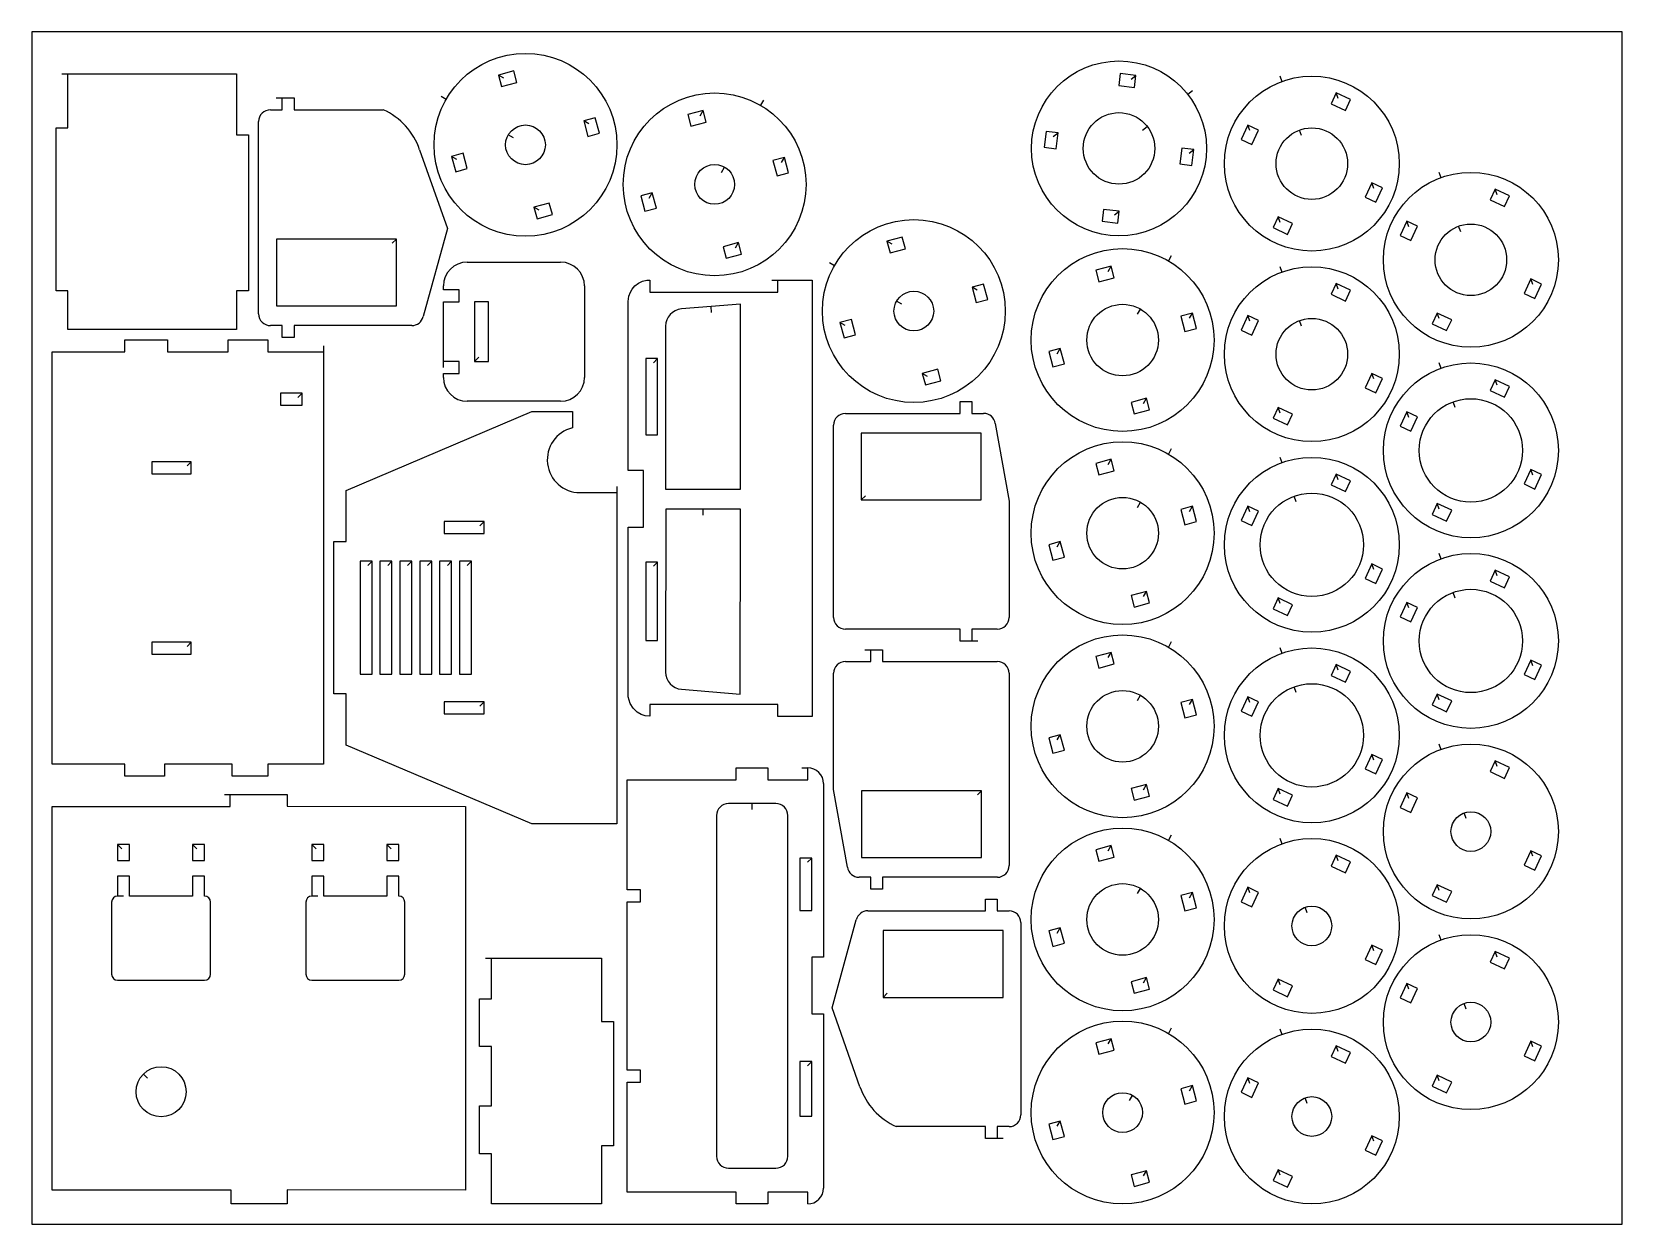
# Model space of a CAD drawing. Extents: x 0 to 800, y 0 to 600.
import ezdxf

# ---------------------------------------------------------------- set-up
doc = ezdxf.new("R2010")
doc.units = 0
doc.header["$MEASUREMENT"] = 0
doc.layers.add('01', color=5, linetype='Continuous')
doc.layers.add('DEFAULT', color=7, linetype='Continuous')

msp = doc.modelspace()

# ---------------------------------------------------------------- linework, layer by layer
at = {"layer": '01'}
msp.add_lwpolyline([(0, 0), (800, 0), (800, 600), (0, 600)], close=True, dxfattribs=at)
at = {"layer": 'DEFAULT'}
for p, q in [((15.1747, 578.8917), (18.1747, 578.8917)), ((18.1747, 551.6818), (18.1747, 578.8918)), ((18.1747, 578.8917), (102.9247, 578.8917)), ((102.9247, 578.8917), (102.9247, 548.1899)), ((242.5023, 580.2908), (234.7749, 578.2202)), ((237.3729, 576.7202), (234.7749, 578.2202)), ((234.7749, 578.2202), (236.3278, 572.4247)), ((244.0552, 574.4952), (242.5023, 580.2908)), ((547.4695, 578.9413), (546.7383, 572.9861)), ((555.4099, 577.9664), (547.4695, 578.9413)), ((553.0458, 576.1194), (555.4099, 577.9664)), ((554.6786, 572.0112), (555.4099, 577.9665)), ((627.8065, 577.8241), (628.8326, 575.0051)), ((236.3278, 572.4247), (244.0552, 574.4952)), ((546.7383, 572.9861), (554.6786, 572.0112)), ((583.9183, 570.2688), (581.5542, 568.4218)), ((656.0623, 569.2451), (653.5264, 563.8071)), ((663.3126, 565.864), (656.0622, 569.245)), ((657.0883, 566.426), (656.0623, 569.2451)), ((120.0425, 560.7537), (125.9825, 560.7537)), ((122.9825, 566.6936), (125.9825, 566.6936)), ((125.9825, 560.7537), (125.9825, 566.6937)), ((125.9825, 566.6936), (131.9225, 566.6936)), ((131.9225, 566.6936), (131.9225, 560.7536)), ((131.9225, 560.7536), (176.7723, 560.7536)), ((205.8832, 567.6299), (208.4812, 566.1299)), ((337.6711, 560.3817), (329.9437, 558.311)), ((336.1711, 557.7836), (337.6711, 560.3817)), ((339.2239, 554.5861), (337.6711, 560.3817)), ((367.9872, 565.6559), (366.4872, 563.0579)), ((653.5264, 563.8071), (660.7769, 560.4262)), ((660.7769, 560.4262), (663.3126, 565.864)), ((114.1025, 458.1155), (114.1025, 554.8137)), ((283.4088, 556.6734), (277.6132, 555.1205)), ((280.2113, 553.6205), (277.6132, 555.1205)), ((277.6132, 555.1205), (279.6838, 547.3931)), ((285.4793, 548.946), (283.4088, 556.6734)), ((329.9437, 558.311), (331.4966, 552.5156)), ((331.4966, 552.5156), (339.2239, 554.5861)), ((558.702, 550.5676), (561.066, 552.4146)), ((611.6761, 553.0898), (608.2952, 545.8394)), ((612.7023, 550.2708), (611.6761, 553.0898)), ((617.114, 550.5541), (611.6761, 553.0898)), ((12.1747, 469.7217), (12.1747, 551.6818)), ((12.1747, 551.6818), (18.1747, 551.6818)), ((102.9247, 548.1899), (108.9247, 548.1899)), ((108.9247, 548.1899), (108.9247, 469.7217)), ((242.2564, 546.6297), (239.6584, 548.1297)), ((279.6838, 547.3931), (285.4793, 548.946)), ((510.2482, 549.8607), (509.2733, 541.9204)), ((516.2035, 549.1295), (510.2482, 549.8607)), ((513.8395, 547.2825), (516.2035, 549.1295)), ((515.2285, 541.1892), (516.2034, 549.1295)), ((608.2952, 545.8394), (613.733, 543.3036)), ((613.733, 543.3036), (617.114, 550.5541)), ((638.7514, 547.7542), (637.7253, 550.5732)), ((195.0767, 540.6597), (209.0475, 500.9581)), ((216.9531, 538.8666), (211.1575, 537.3137)), ((213.7556, 535.8137), (211.1575, 537.3137)), ((211.1575, 537.3137), (213.2281, 529.5863)), ((219.0236, 531.1392), (216.9531, 538.8666)), ((378.5775, 536.7642), (372.782, 535.2113)), ((377.0775, 534.1661), (378.5775, 536.7642)), ((380.648, 529.0368), (378.5775, 536.7642)), ((509.2733, 541.9204), (515.2285, 541.1892)), ((578.5352, 541.4762), (577.5602, 533.5359)), ((584.4905, 540.745), (578.5352, 541.4762)), ((582.1264, 538.898), (584.4905, 540.745)), ((583.5155, 532.8046), (584.4905, 540.745)), ((213.2281, 529.5863), (219.0236, 531.1392)), ((346.9871, 529.2827), (348.4871, 531.8808)), ((372.782, 535.2113), (374.8524, 527.4839)), ((374.8524, 527.4839), (380.648, 529.0368)), ((577.5602, 533.5359), (583.5155, 532.8046)), ((707.8058, 529.4287), (708.8318, 526.6097)), ((674.0303, 524.0137), (670.6494, 516.7632)), ((679.4681, 521.478), (674.0302, 524.0137)), ((675.0564, 521.1946), (674.0303, 524.0137)), ((676.0872, 514.2275), (679.4681, 521.478)), ((736.0615, 520.8497), (733.5258, 515.4117)), ((737.0876, 518.0306), (736.0615, 520.8497)), ((743.312, 517.4686), (736.0615, 520.8496)), ((260.309, 513.8351), (252.5816, 511.7645)), ((261.8619, 508.0395), (260.309, 513.8351)), ((312.1218, 518.9576), (306.3263, 517.4047)), ((306.3263, 517.4047), (308.3968, 509.6772)), ((310.6218, 516.3595), (312.1218, 518.9576)), ((314.1924, 511.2302), (312.1218, 518.9576)), ((670.6494, 516.7632), (676.0872, 514.2275)), ((733.5258, 515.4117), (740.7762, 512.0308)), ((740.7762, 512.0308), (743.312, 517.4686)), ((255.1797, 510.2645), (252.5816, 511.7645)), ((252.5816, 511.7645), (254.1345, 505.969)), ((254.1345, 505.969), (261.8619, 508.0395)), ((308.3968, 509.6772), (314.1924, 511.2302)), ((539.085, 510.6542), (538.3538, 504.6989)), ((538.3538, 504.6989), (546.2941, 503.7239)), ((547.0254, 509.6792), (539.085, 510.6542)), ((544.6613, 507.8322), (547.0254, 509.6792)), ((546.2941, 503.7239), (547.0254, 509.6792)), ((626.9863, 506.8911), (624.4506, 501.4532)), ((628.0124, 504.072), (626.9863, 506.8911)), ((634.2368, 503.5101), (626.9863, 506.8911)), ((691.6754, 504.6944), (688.2945, 497.444)), ((692.7015, 501.8754), (691.6754, 504.6944)), ((697.1132, 502.1587), (691.6754, 504.6944)), ((209.0475, 500.9581), (196.885, 456.7658)), ((437.8677, 496.636), (430.1403, 494.5654)), ((439.4207, 490.8404), (437.8677, 496.636)), ((624.4506, 501.4532), (631.701, 498.0723)), ((631.701, 498.0723), (634.2368, 503.5101)), ((688.2945, 497.444), (693.7323, 494.9083)), ((693.7323, 494.9083), (697.1132, 502.1587)), ((718.7505, 499.3587), (717.7245, 502.1778)), ((183.4025, 495.7355), (123.0125, 495.7355)), ((123.0125, 495.7355), (123.0125, 462.0755)), ((181.2812, 493.6141), (183.4025, 495.7355)), ((183.4025, 462.0755), (183.4025, 495.7355)), ((355.4778, 493.926), (347.7504, 491.8554)), ((347.7504, 491.8554), (349.3033, 486.0599)), ((349.3033, 486.0599), (357.0306, 488.1304)), ((353.9778, 491.3279), (355.4778, 493.926)), ((357.0306, 488.1304), (355.4778, 493.926)), ((432.7384, 493.0654), (430.1403, 494.5654)), ((430.1403, 494.5654), (431.6933, 488.7699)), ((431.6933, 488.7699), (439.4207, 490.8404)), ((219.0206, 484.0955), (266.0206, 484.0955)), ((401.2486, 483.9751), (403.8467, 482.4751)), ((542.883, 482.0551), (535.1556, 479.9845)), ((541.383, 479.457), (542.883, 482.0551)), ((544.4359, 476.2595), (542.883, 482.0551)), ((573.1991, 487.3294), (571.6991, 484.7313)), ((627.8063, 481.929), (628.8324, 479.1099)), ((207.0206, 470.0955), (207.0206, 472.0955)), ((278.0206, 472.0955), (278.0206, 426.0955)), ((301.9476, 470.436), (303.3828, 472.1028)), ((303.3828, 472.1028), (305.2231, 473.5043)), ((305.2231, 473.5043), (307.226, 474.4501)), ((307.226, 474.4501), (309.3968, 474.9703)), ((309.3968, 474.9703), (310.8183, 475.0642)), ((310.8183, 475.0642), (310.8183, 469.0642)), ((372.2301, 475.0005), (375.2301, 475.0005)), ((375.2301, 475.0005), (392.5087, 475.0005)), ((375.2302, 469.0642), (375.2302, 475.0004)), ((392.5087, 475.0005), (392.5087, 255.5005)), ((478.7743, 473.0186), (472.9788, 471.4657)), ((480.8448, 465.2912), (478.7743, 473.0186)), ((535.1556, 479.9845), (536.7085, 474.1889)), ((536.7085, 474.1889), (544.4359, 476.2595)), ((656.062, 473.3498), (653.5262, 467.912)), ((657.088, 470.5308), (656.062, 473.3498)), ((663.3124, 469.9689), (656.062, 473.3498)), ((754.0294, 475.6183), (750.6484, 468.3678)), ((755.0554, 472.7992), (754.0294, 475.6183)), ((759.4672, 473.0826), (754.0294, 475.6183)), ((756.0863, 465.8321), (759.4672, 473.0826)), ((18.1747, 469.7217), (12.1747, 469.7217)), ((18.1747, 450.1779), (18.1747, 469.7217)), ((108.9247, 469.7217), (102.9247, 469.7217)), ((102.9247, 469.7217), (102.9247, 450.1779)), ((215.0206, 470.0955), (207.0206, 470.0955)), ((207.0206, 434.0955), (207.0206, 464.0955)), ((207.0206, 464.0955), (215.0206, 464.0955)), ((215.0206, 464.0955), (215.0206, 470.0955)), ((229.7034, 464.0955), (222.7034, 464.0955)), ((222.7034, 464.0955), (222.7034, 434.0955)), ((229.7034, 434.0955), (229.7034, 464.0955)), ((300.003, 464.249), (300.3415, 466.9336)), ((300.0386, 379.3252), (300.003, 464.249)), ((300.3415, 466.9336), (301.0795, 468.9527)), ((301.0795, 468.9527), (301.9476, 470.436)), ((310.8183, 469.0642), (375.2302, 469.0642)), ((437.6219, 462.975), (435.0238, 464.475)), ((475.5768, 469.9657), (472.9788, 471.4657)), ((472.9788, 471.4657), (475.0493, 463.7383)), ((475.0493, 463.7383), (480.8448, 465.2912)), ((653.5262, 467.912), (660.7767, 464.531)), ((660.7767, 464.531), (663.3124, 469.9689)), ((750.6484, 468.3678), (756.0863, 465.8321)), ((123.0125, 462.0755), (183.4025, 462.0755)), ((341.6618, 461.7518), (326.8308, 460.5355)), ((356.4927, 462.9681), (341.6618, 461.7518)), ((341.907, 458.7618), (341.6618, 461.7518)), ((356.4927, 369.8473), (356.4927, 462.9681)), ((556.1991, 457.8845), (557.6991, 460.4826)), ((583.7894, 458.4377), (577.9939, 456.8848)), ((577.9939, 456.8848), (580.0644, 449.1574)), ((582.2894, 455.8396), (583.7894, 458.4377)), ((585.86, 450.7103), (583.7894, 458.4377)), ((611.6759, 457.1946), (608.295, 449.9441)), ((617.1138, 454.6589), (611.6758, 457.1946)), ((612.702, 454.3755), (611.6759, 457.1946)), ((706.9853, 458.4957), (704.4496, 453.0579)), ((708.0114, 455.6766), (706.9853, 458.4957)), ((714.2358, 455.1148), (706.9854, 458.4957)), ((102.9247, 450.1779), (18.1747, 450.1779)), ((125.9825, 452.1755), (120.0425, 452.1755)), ((125.9825, 446.2355), (125.9825, 452.1755)), ((191.1003, 452.1755), (131.9225, 452.1755)), ((131.9225, 452.1755), (131.9225, 446.2355)), ((318.8182, 451.8389), (318.8182, 369.8473)), ((412.3185, 455.2119), (406.523, 453.659)), ((409.121, 452.159), (406.523, 453.659)), ((406.523, 453.659), (408.5935, 445.9316)), ((414.3891, 447.4845), (412.3185, 455.2119)), ((580.0644, 449.1574), (585.86, 450.7103)), ((608.295, 449.9441), (613.7328, 447.4084)), ((613.7328, 447.4084), (617.1138, 454.6589)), ((638.7512, 451.8588), (637.725, 454.6779)), ((704.4496, 453.0579), (711.7, 449.6769)), ((711.7, 449.6769), (714.2358, 455.1148)), ((46.8023, 439.0002), (46.8023, 445.0002)), ((46.8023, 445.0002), (68.2269, 445.0002)), ((68.2269, 445.0002), (68.2269, 439.0002)), ((98.7602, 439.0002), (98.7602, 445.0002)), ((98.7602, 445.0002), (118.8023, 445.0002)), ((118.8023, 445.0002), (118.8023, 439.0002)), ((131.9225, 446.2355), (125.9825, 446.2355)), ((146.8023, 442.0002), (146.8023, 439.0002)), ((408.5935, 445.9316), (414.3891, 447.4845)), ((517.3337, 440.6309), (511.5382, 439.078)), ((515.8337, 438.0329), (517.3337, 440.6309)), ((519.4043, 432.9035), (517.3337, 440.6309)), ((10.1777, 231.5002), (10.1777, 439.0002)), ((10.1777, 439.0002), (46.8023, 439.0002)), ((68.2269, 439.0002), (98.7602, 439.0002)), ((118.8023, 439.0002), (146.8023, 439.0002)), ((146.8023, 439.0002), (146.8023, 231.5002)), ((207.0206, 431.0955), (207.0206, 434.0955)), ((215.0206, 434.0955), (207.0206, 434.0955)), ((215.0206, 428.0955), (215.0206, 434.0955)), ((224.8247, 436.2169), (222.7034, 434.0955)), ((222.7034, 434.0955), (229.7034, 434.0955)), ((314.8182, 435.5809), (308.8182, 435.5809)), ((308.8182, 435.5809), (308.8182, 397.2074)), ((312.6969, 433.4596), (314.8182, 435.5809)), ((314.8182, 397.2074), (314.8182, 435.5809)), ((511.5382, 439.078), (513.6087, 431.3506)), ((513.6087, 431.3506), (519.4043, 432.9035)), ((707.8058, 433.5337), (708.8318, 430.7146)), ((207.0206, 426.0955), (207.0206, 428.0955)), ((207.0206, 428.0955), (215.0206, 428.0955)), ((455.6745, 430.1803), (447.9471, 428.1097)), ((450.5453, 426.6097), (447.9471, 428.1097)), ((447.9471, 428.1097), (449.5, 422.3142)), ((449.5, 422.3142), (457.2274, 424.3847)), ((457.2274, 424.3847), (455.6745, 430.1803)), ((674.03, 428.1185), (670.6491, 420.868)), ((675.0562, 425.2994), (674.03, 428.1185)), ((679.4679, 425.5828), (674.03, 428.1185)), ((676.0869, 418.3323), (679.4679, 425.5828)), ((736.0614, 424.9546), (733.5257, 419.5168)), ((737.0875, 422.1356), (736.0614, 424.9546)), ((743.3119, 421.5736), (736.0614, 424.9545)), ((135.9444, 418.0841), (125.0869, 418.0841)), ((125.0869, 418.0841), (125.0869, 412.0841)), ((133.8231, 415.9628), (135.9444, 418.0841)), ((135.9444, 412.0841), (135.9444, 418.0841)), ((670.6491, 420.868), (676.0869, 418.3323)), ((733.5257, 419.5168), (740.7762, 416.1357)), ((740.7762, 416.1357), (743.3119, 421.5736)), ((125.0869, 412.0841), (135.9444, 412.0841)), ((158.192, 369.2516), (251.4801, 408.9178)), ((266.0206, 414.0955), (219.0206, 414.0955)), ((251.4801, 408.9178), (271.938, 408.9178)), ((271.938, 408.9178), (271.938, 400.6583)), ((466.9212, 407.9724), (466.9212, 413.9124)), ((466.9212, 413.9124), (472.8612, 413.9124)), ((472.8612, 413.9124), (472.8612, 407.9724)), ((560.6897, 415.5994), (552.9623, 413.5288)), ((552.9623, 413.5288), (554.5152, 407.7333)), ((554.5152, 407.7333), (562.2426, 409.8038)), ((559.1897, 413.0013), (560.6897, 415.5994)), ((562.2426, 409.8038), (560.6897, 415.5994)), ((626.986, 410.9959), (624.4503, 405.558)), ((628.0121, 408.1768), (626.986, 410.9959)), ((634.2365, 407.6149), (626.986, 410.9959)), ((691.6754, 408.7994), (688.2944, 401.5489)), ((692.7015, 405.9803), (691.6754, 408.7994)), ((697.1132, 406.2637), (691.6754, 408.7994)), ((716.0143, 410.9812), (714.9882, 413.8003)), ((403.312, 305.3342), (403.312, 402.0324)), ((409.2268, 407.9724), (466.9212, 407.9724)), ((472.8612, 407.9724), (478.8012, 407.9724)), ((484.6734, 402.9269), (491.6073, 363.8152)), ((624.4503, 405.558), (631.7008, 402.1771)), ((631.7008, 402.1771), (634.2365, 407.6149)), ((688.2944, 401.5489), (693.7322, 399.0132)), ((693.7322, 399.0132), (697.1132, 406.2637)), ((308.8182, 397.2074), (314.8182, 397.2074)), ((477.562, 398.0724), (417.172, 398.0724)), ((417.172, 398.0724), (417.172, 364.4124)), ((477.562, 364.4124), (477.562, 398.0724)), ((542.883, 384.8773), (535.1556, 382.8067)), ((541.383, 382.2792), (542.883, 384.8773)), ((544.4359, 379.0817), (542.883, 384.8773)), ((573.1991, 390.1516), (571.6991, 387.5535)), ((627.8061, 386.0338), (628.8322, 383.2148)), ((80.1956, 383.6437), (60.2965, 383.6437)), ((60.2965, 383.6437), (60.2965, 377.6437)), ((60.2965, 377.6437), (80.1956, 377.6437)), ((78.0742, 381.5224), (80.1956, 383.6437)), ((80.1956, 377.6437), (80.1956, 383.6437)), ((307.7696, 379.3252), (300.0386, 379.3252)), ((307.7696, 350.7727), (307.7696, 379.3252)), ((535.1556, 382.8067), (536.7085, 377.0112)), ((536.7085, 377.0112), (544.4359, 379.0817)), ((656.0618, 377.4546), (653.526, 372.0167)), ((663.3122, 374.0736), (656.0618, 377.4547)), ((657.0878, 374.6355), (656.0618, 377.4546)), ((754.0292, 379.7233), (750.6483, 372.4728)), ((755.0552, 376.9042), (754.0292, 379.7233)), ((759.4671, 377.1876), (754.0293, 379.7233)), ((756.0862, 369.9371), (759.4671, 377.1876)), ((158.192, 343.4993), (158.192, 369.2516)), ((275.7815, 368.1315), (294.272, 368.1315)), ((294.272, 371.1315), (294.272, 368.1315)), ((294.272, 368.1315), (294.272, 201.4178)), ((318.8182, 369.8473), (356.4927, 369.8473)), ((653.526, 372.0167), (660.7765, 368.6358)), ((660.7765, 368.6358), (663.3122, 374.0736)), ((750.6483, 372.4728), (756.0862, 369.9371)), ((419.2933, 366.5337), (417.172, 364.4124)), ((417.172, 364.4124), (477.562, 364.4124)), ((491.6073, 363.8152), (491.6073, 305.3342)), ((556.1991, 360.7067), (557.6991, 363.3048)), ((583.7894, 361.2599), (577.9939, 359.707)), ((582.2894, 358.6618), (583.7894, 361.2599)), ((585.86, 353.5325), (583.7894, 361.2599)), ((611.6757, 361.2994), (608.2948, 354.049)), ((612.7018, 358.4803), (611.6757, 361.2994)), ((617.1136, 358.7636), (611.6757, 361.2994)), ((636.0146, 363.4811), (634.9885, 366.3002)), ((706.9853, 362.6006), (704.4496, 357.1628)), ((708.0114, 359.7816), (706.9853, 362.6006)), ((714.2358, 359.2197), (706.9854, 362.6007)), ((227.4801, 353.5242), (207.4801, 353.5242)), ((207.4801, 353.5242), (207.4801, 347.5242)), ((225.3588, 351.4029), (227.4801, 353.5242)), ((227.4801, 347.5242), (227.4801, 353.5242)), ((318.8481, 359.8473), (318.8182, 277.8588)), ((337.6704, 359.8473), (318.8481, 359.8473)), ((337.6704, 356.8473), (337.6704, 359.8473)), ((356.4927, 359.8473), (337.6704, 359.8473)), ((356.3314, 266.7396), (356.4927, 359.8473)), ((577.9939, 359.707), (580.0644, 351.9796)), ((580.0644, 351.9796), (585.86, 353.5325)), ((608.2948, 354.049), (613.7326, 351.5132)), ((613.7326, 351.5132), (617.1136, 358.7636)), ((704.4496, 357.1628), (711.7, 353.7819)), ((711.7, 353.7819), (714.2358, 359.2197)), ((207.4801, 347.5242), (227.4801, 347.5242)), ((300.0451, 265.4454), (300.0451, 350.7727)), ((300.0451, 350.7727), (307.7696, 350.7727)), ((151.9801, 266.8362), (151.9801, 343.4993)), ((151.9801, 343.4993), (158.192, 343.4993)), ((517.3337, 343.4531), (511.5382, 341.9002)), ((511.5382, 341.9002), (513.6087, 334.1728)), ((515.8337, 340.8551), (517.3337, 343.4531)), ((519.4043, 335.7257), (517.3337, 343.4531)), ((707.8057, 337.6387), (708.8317, 334.8196)), ((171.1461, 333.5618), (165.1461, 333.5618)), ((165.1461, 333.5618), (165.1461, 276.7737)), ((169.0248, 331.4405), (171.1461, 333.5618)), ((171.1461, 276.7265), (171.1461, 333.5618)), ((181.1461, 333.5618), (175.1461, 333.5618)), ((175.1461, 333.5618), (175.1461, 276.7265)), ((179.0248, 331.4405), (181.1461, 333.5618)), ((181.1461, 276.7265), (181.1461, 333.5618)), ((191.1461, 333.5618), (185.1461, 333.5618)), ((185.1461, 333.5618), (185.1461, 276.7265)), ((189.0248, 331.4405), (191.1461, 333.5618)), ((191.1461, 276.7265), (191.1461, 333.5618)), ((201.1461, 333.5618), (195.1461, 333.5618)), ((195.1461, 333.5618), (195.1461, 276.7265)), ((199.0248, 331.4405), (201.1461, 333.5618)), ((201.1461, 276.7265), (201.1461, 333.5618)), ((211.1461, 333.5618), (205.1461, 333.5618)), ((205.1461, 333.5618), (205.1461, 276.7737)), ((209.0248, 331.4405), (211.1461, 333.5618)), ((211.1461, 276.7265), (211.1461, 333.5618)), ((221.1461, 333.5618), (215.1461, 333.5618)), ((215.1461, 333.5618), (215.1461, 276.7737)), ((219.0248, 331.4405), (221.1461, 333.5618)), ((221.1461, 276.7265), (221.1461, 333.5618)), ((314.8182, 333.2067), (308.8182, 333.2067)), ((308.8182, 333.2067), (308.8182, 293.7342)), ((312.6969, 331.0854), (314.8182, 333.2067)), ((314.8182, 293.7342), (314.8182, 333.2067)), ((513.6087, 334.1728), (519.4043, 335.7257)), ((674.0298, 332.2233), (670.6489, 324.9729)), ((679.4677, 329.6876), (674.0297, 332.2233)), ((675.0559, 329.4042), (674.0298, 332.2233)), ((676.0867, 322.4371), (679.4677, 329.6876)), ((736.0613, 329.0595), (733.5256, 323.6216)), ((737.0875, 326.2404), (736.0613, 329.0595)), ((743.3118, 325.6786), (736.0613, 329.0595)), ((670.6489, 324.9729), (676.0867, 322.4371)), ((733.5256, 323.6216), (740.7761, 320.2407)), ((740.7761, 320.2407), (743.3118, 325.6786)), ((560.6897, 318.4216), (552.9623, 316.351)), ((552.9623, 316.351), (554.5152, 310.5555)), ((554.5152, 310.5555), (562.2426, 312.626)), ((559.1897, 315.8235), (560.6897, 318.4216)), ((562.2426, 312.626), (560.6897, 318.4216)), ((626.9857, 315.1007), (624.45, 309.6629)), ((628.0118, 312.2816), (626.9857, 315.1007)), ((634.2362, 311.7198), (626.9857, 315.1006)), ((691.6753, 312.9043), (688.2944, 305.6538)), ((692.7014, 310.0852), (691.6753, 312.9043)), ((697.1131, 310.3686), (691.6753, 312.9043)), ((716.0143, 315.086), (714.9882, 317.9051)), ((624.45, 309.6629), (631.7005, 306.2819)), ((631.7005, 306.2819), (634.2362, 311.7198)), ((688.2944, 305.6538), (693.7322, 303.1181)), ((693.7322, 303.1181), (697.1131, 310.3686)), ((466.9212, 299.3942), (409.252, 299.3942)), ((466.9212, 293.4542), (466.9212, 299.3942)), ((485.6673, 299.3942), (472.8612, 299.3942)), ((472.8612, 299.3942), (472.8612, 293.4542)), ((80.1956, 292.8937), (60.2965, 292.8937)), ((60.2965, 292.8937), (60.2965, 286.8937)), ((78.0742, 290.7724), (80.1956, 292.8937)), ((80.1956, 286.8937), (80.1956, 292.8937)), ((308.8182, 293.7342), (314.8182, 293.7342)), ((419.0583, 289.0895), (422.0583, 289.0895)), ((422.0583, 289.0895), (427.9983, 289.0895)), ((422.0583, 283.1495), (422.0583, 289.0895)), ((427.9983, 289.0895), (427.9983, 283.1495)), ((472.8612, 293.4542), (466.9212, 293.4542)), ((475.8612, 293.4542), (472.8612, 293.4542)), ((573.1991, 292.9738), (571.6991, 290.3757)), ((627.8059, 290.1386), (628.832, 287.3195)), ((60.2965, 286.8937), (80.1956, 286.8937)), ((409.252, 283.1495), (422.0583, 283.1495)), ((427.9983, 283.1495), (485.6674, 283.1495)), ((542.883, 287.6995), (535.1556, 285.6289)), ((535.1556, 285.6289), (536.7085, 279.8334)), ((536.7085, 279.8334), (544.4359, 281.9039)), ((541.383, 285.1014), (542.883, 287.6995)), ((544.4359, 281.9039), (542.883, 287.6995)), ((656.0616, 281.5594), (653.5258, 276.1216)), ((657.0876, 278.7404), (656.0616, 281.5594)), ((663.312, 278.1786), (656.0616, 281.5594)), ((754.0292, 283.8282), (750.6482, 276.5778)), ((755.0552, 281.0092), (754.0292, 283.8282)), ((759.467, 281.2924), (754.0292, 283.8282)), ((756.0861, 274.0421), (759.467, 281.2924)), ((165.1461, 276.7737), (171.1461, 276.7265)), ((175.1461, 276.7265), (181.1461, 276.7265)), ((185.1461, 276.7265), (191.1461, 276.7265)), ((195.1461, 276.7265), (201.1461, 276.7265)), ((205.1461, 276.7737), (211.1461, 276.7265)), ((215.1461, 276.7737), (221.1461, 276.7265)), ((403.312, 218.7286), (403.312, 277.2095)), ((491.6074, 277.2095), (491.6074, 180.5114)), ((653.5258, 276.1216), (660.7763, 272.7408)), ((660.7763, 272.7408), (663.312, 278.1786)), ((750.6482, 276.5778), (756.0861, 274.0421)), ((158.192, 266.8362), (151.9801, 266.8362)), ((158.192, 241.0839), (158.192, 266.8362)), ((300.9613, 261.9478), (300.0451, 265.4454)), ((326.8308, 269.159), (356.3314, 266.7396)), ((556.1991, 263.5289), (557.6991, 266.127)), ((583.7894, 264.0821), (577.9939, 262.5292)), ((582.2894, 261.484), (583.7894, 264.0821)), ((585.86, 256.3547), (583.7894, 264.0821)), ((611.6755, 265.4043), (608.2946, 258.1539)), ((612.7017, 262.5852), (611.6755, 265.4043)), ((617.1134, 262.8686), (611.6755, 265.4043)), ((636.0145, 267.5861), (634.9883, 270.4052)), ((706.9852, 266.7055), (704.4495, 261.2677)), ((708.0114, 263.8864), (706.9852, 266.7055)), ((714.2358, 263.3246), (706.9853, 266.7055)), ((227.4801, 262.8113), (207.4801, 262.8113)), ((207.4801, 262.8113), (207.4801, 256.8113)), ((207.4801, 256.8113), (227.4801, 256.8113)), ((225.3588, 260.69), (227.4801, 262.8113)), ((227.4801, 256.8113), (227.4801, 262.8113)), ((302.4235, 259.5797), (300.9613, 261.9478)), ((304.4467, 257.6595), (302.4235, 259.5797)), ((306.5373, 256.4669), (304.4467, 257.6595)), ((308.4894, 255.8372), (306.5373, 256.4669)), ((375.2301, 261.5835), (310.8182, 261.5835)), ((310.8182, 261.5835), (310.8182, 255.5835)), ((375.2301, 255.5005), (375.2301, 261.5835)), ((577.9939, 262.5292), (580.0644, 254.8018)), ((580.0644, 254.8018), (585.86, 256.3547)), ((608.2946, 258.1539), (613.7324, 255.6181)), ((613.7324, 255.6181), (617.1134, 262.8686)), ((704.4495, 261.2677), (711.7, 257.8867)), ((711.7, 257.8867), (714.2358, 263.3246)), ((310.8182, 255.5835), (308.4894, 255.8372)), ((392.5087, 255.5005), (375.2301, 255.5005)), ((251.4801, 201.4178), (158.192, 241.0839)), ((517.3337, 246.2754), (511.5382, 244.7224)), ((511.5382, 244.7224), (513.6087, 236.995)), ((515.8337, 243.6773), (517.3337, 246.2754)), ((519.4043, 238.5479), (517.3337, 246.2754)), ((707.8057, 241.7436), (708.8317, 238.9245)), ((513.6087, 236.995), (519.4043, 238.5479)), ((674.0296, 236.3282), (670.6487, 229.0777)), ((679.4675, 233.7924), (674.0295, 236.3282)), ((675.0557, 233.509), (674.0296, 236.3282)), ((676.0865, 226.5419), (679.4675, 233.7924)), ((736.0613, 233.1645), (733.5256, 227.7266)), ((737.0874, 230.3454), (736.0613, 233.1645)), ((743.3118, 229.7835), (736.0613, 233.1645)), ((46.8023, 231.5002), (10.1777, 231.5002)), ((46.8023, 225.5002), (46.8023, 231.5002)), ((66.8269, 225.5002), (46.8023, 225.5002)), ((100.8023, 231.5002), (66.8269, 231.5002)), ((66.8269, 231.5002), (66.8269, 225.5002)), ((100.8023, 225.5002), (100.8023, 231.5002)), ((118.8023, 225.5002), (100.8023, 225.5002)), ((146.8023, 231.5002), (118.8023, 231.5002)), ((118.8023, 231.5002), (118.8023, 225.5002)), ((354.3085, 223.678), (354.3085, 229.678)), ((354.3085, 229.678), (370.3085, 229.678)), ((370.3085, 229.678), (370.3085, 223.678)), ((387.3085, 229.678), (390.3085, 229.678)), ((390.3085, 223.678), (390.3085, 229.678)), ((670.6487, 229.0777), (676.0865, 226.5419)), ((733.5256, 227.7266), (740.7761, 224.3457)), ((740.7761, 224.3457), (743.3118, 229.7835)), ((96.8529, 216.1866), (99.8529, 216.1866)), ((99.8529, 216.1866), (128.4054, 216.1866)), ((99.8627, 210.1866), (99.8529, 216.1866)), ((128.4054, 216.1866), (128.3959, 210.3328)), ((299.4498, 168.2845), (299.4498, 223.678)), ((299.4498, 223.678), (354.3085, 223.678)), ((370.3085, 223.678), (390.3085, 223.678)), ((398.3085, 221.678), (398.3085, 134.4057)), ((410.2459, 179.6168), (403.312, 218.7286)), ((477.7473, 218.1313), (417.3573, 218.1313)), ((417.3573, 218.1313), (417.3573, 184.4713)), ((475.626, 216.01), (477.7473, 218.1313)), ((477.7473, 184.4713), (477.7473, 218.1313)), ((560.6897, 221.2438), (552.9623, 219.1732)), ((552.9623, 219.1732), (554.5152, 213.3777)), ((559.1897, 218.6457), (560.6897, 221.2438)), ((562.2426, 215.4482), (560.6897, 221.2438)), ((626.9855, 219.2056), (624.4498, 213.7677)), ((628.0117, 216.3865), (626.9855, 219.2056)), ((634.236, 215.8246), (626.9855, 219.2056)), ((691.6752, 217.0092), (688.2943, 209.7588)), ((692.7014, 214.1901), (691.6752, 217.0092)), ((697.113, 214.4735), (691.6752, 217.0092)), ((10.1778, 17.1777), (10.1778, 210.1866)), ((10.1778, 210.1866), (99.8627, 210.1866)), ((128.3959, 210.3328), (218.0806, 210.1866)), ((218.0806, 210.1866), (218.0806, 17.1778)), ((362.3791, 211.678), (350.4498, 211.678)), ((362.3791, 208.6781), (362.3791, 211.678)), ((374.3085, 211.678), (362.3791, 211.678)), ((554.5152, 213.3777), (562.2426, 215.4482)), ((624.4498, 213.7677), (631.7003, 210.3868)), ((631.7003, 210.3868), (634.236, 215.8246)), ((688.2943, 209.7588), (693.7321, 207.2231)), ((693.7321, 207.2231), (697.113, 214.4735)), ((294.272, 201.4178), (251.4801, 201.4178)), ((344.4498, 205.678), (344.4498, 34.178)), ((380.3085, 34.178), (380.3085, 205.678)), ((721.4867, 204.1557), (720.4606, 206.9748)), ((573.1991, 195.796), (571.6991, 193.1979)), ((627.8057, 194.2436), (628.8318, 191.4245)), ((45.2824, 188.9625), (43.1611, 191.0838)), ((43.1611, 191.0838), (43.1611, 183.0838)), ((49.1611, 191.0838), (43.1611, 191.0838)), ((49.1611, 183.0838), (49.1611, 191.0838)), ((83.0224, 188.9625), (80.9011, 191.0838)), ((80.9011, 191.0838), (80.9011, 183.0838)), ((86.9011, 191.0838), (80.9011, 191.0838)), ((86.9011, 183.0838), (86.9011, 191.0838)), ((142.989, 188.9625), (140.8677, 191.0838)), ((140.8677, 191.0838), (140.8677, 183.0838)), ((146.8677, 191.0838), (140.8677, 191.0838)), ((146.8677, 183.0838), (146.8677, 191.0838)), ((180.729, 188.9625), (178.6077, 191.0838)), ((178.6077, 191.0838), (178.6077, 183.0838)), ((184.6077, 191.0838), (178.6077, 191.0838)), ((184.6077, 183.0838), (184.6077, 191.0838)), ((392.3085, 184.2585), (386.3085, 184.2585)), ((386.3085, 184.2585), (386.3085, 157.885)), ((390.1871, 182.1372), (392.3085, 184.2585)), ((392.3085, 157.885), (392.3085, 184.2585)), ((417.3573, 184.4713), (477.7473, 184.4713)), ((542.883, 190.5217), (535.1556, 188.4511)), ((535.1556, 188.4511), (536.7085, 182.6556)), ((536.7085, 182.6556), (544.4359, 184.7261)), ((541.383, 187.9236), (542.883, 190.5217)), ((544.4359, 184.7261), (542.883, 190.5217)), ((656.0615, 185.6644), (653.5256, 180.2266)), ((663.3118, 182.2835), (656.0614, 185.6644)), ((657.0875, 182.8453), (656.0615, 185.6644)), ((754.0292, 187.9331), (750.6483, 180.6826)), ((755.0552, 185.114), (754.0292, 187.9331)), ((759.4671, 185.3974), (754.0293, 187.9331)), ((756.0862, 178.1469), (759.4671, 185.3974)), ((43.1611, 183.0838), (49.1611, 183.0838)), ((80.9011, 183.0838), (86.9011, 183.0838)), ((140.8677, 183.0838), (146.8677, 183.0838)), ((178.6077, 183.0838), (184.6077, 183.0838)), ((653.5256, 180.2266), (660.7761, 176.8456)), ((660.7761, 176.8456), (663.3118, 182.2835)), ((750.6483, 180.6826), (756.0862, 178.1469)), ((49.1611, 175.1002), (43.1611, 175.1002)), ((43.1611, 175.1002), (43.1611, 165.0838)), ((49.1611, 165.0838), (49.1611, 175.1002)), ((86.9011, 175.0838), (80.9011, 175.0838)), ((80.9011, 175.0838), (80.9011, 165.0838)), ((86.9011, 165.0838), (86.9011, 175.0838)), ((146.8677, 175.2088), (140.8677, 175.2088)), ((140.8677, 175.2088), (140.8677, 165.0838)), ((146.8677, 165.0838), (146.8677, 175.2088)), ((184.6077, 175.2088), (178.6077, 175.2088)), ((178.6077, 175.2088), (178.6077, 165.0838)), ((184.6077, 165.0838), (184.6077, 175.2088)), ((306.1698, 168.2845), (299.4498, 168.2845)), ((306.1698, 162.2845), (306.1698, 168.2845)), ((422.0583, 174.5713), (416.1183, 174.5713)), ((422.0583, 168.6313), (422.0583, 174.5713)), ((427.9983, 168.6313), (422.0583, 168.6313)), ((485.6926, 174.5713), (427.9983, 174.5713)), ((427.9983, 174.5713), (427.9983, 168.6313)), ((556.1991, 166.3512), (557.6991, 168.9492)), ((611.6754, 169.5092), (608.2944, 162.2587)), ((617.1132, 166.9734), (611.6753, 169.5092)), ((612.7015, 166.69), (611.6754, 169.5092)), ((706.9852, 170.8105), (704.4495, 165.3726)), ((708.0113, 167.9913), (706.9852, 170.8105)), ((714.2357, 167.4295), (706.9852, 170.8105)), ((40.1611, 162.0838), (40.1611, 125.7988)), ((46.1611, 165.0838), (43.1611, 165.0838)), ((80.9011, 165.0838), (49.1611, 165.0838)), ((89.9011, 125.7988), (89.9011, 162.0838)), ((137.8677, 162.0838), (137.8677, 125.7988)), ((143.8677, 165.0838), (140.8677, 165.0838)), ((178.6077, 165.0838), (146.8677, 165.0838)), ((187.6077, 125.7988), (187.6077, 162.0838)), ((299.4498, 77.5345), (299.4498, 162.2845)), ((299.4498, 162.2845), (306.1698, 162.2845)), ((479.6962, 157.6872), (479.6962, 163.6272)), ((479.6962, 163.6272), (485.6362, 163.6272)), ((485.6362, 163.6272), (485.6362, 157.6872)), ((583.7894, 166.9043), (577.9939, 165.3514)), ((577.9939, 165.3514), (580.0644, 157.624)), ((582.2894, 164.3062), (583.7894, 166.9043)), ((585.86, 159.1769), (583.7894, 166.9043)), ((608.2944, 162.2587), (613.7322, 159.7229)), ((613.7322, 159.7229), (617.1132, 166.9734)), ((704.4495, 165.3726), (711.6999, 161.9917)), ((711.6999, 161.9917), (714.2357, 167.4295)), ((386.3085, 157.885), (392.3085, 157.885)), ((402.5712, 108.9046), (414.7337, 153.0968)), ((420.5184, 157.6872), (479.6962, 157.6872)), ((485.6362, 157.6872), (491.5762, 157.6872)), ((580.0644, 157.624), (585.86, 159.1769)), ((641.4868, 156.6555), (640.4608, 159.4747)), ((488.6062, 147.7872), (428.2162, 147.7872)), ((428.2162, 147.7872), (428.2162, 114.1272)), ((488.6062, 114.1272), (488.6062, 147.7872)), ((497.5162, 151.7472), (497.5162, 55.049)), ((517.3337, 149.0976), (511.5382, 147.5446)), ((511.5382, 147.5446), (513.6087, 139.8172)), ((515.8337, 146.4995), (517.3337, 149.0976)), ((519.4043, 141.3702), (517.3337, 149.0976)), ((707.8057, 145.8484), (708.8317, 143.0293)), ((513.6087, 139.8172), (519.4043, 141.3702)), ((674.0294, 140.433), (670.6485, 133.1826)), ((675.0555, 137.614), (674.0294, 140.433)), ((679.4673, 137.8972), (674.0294, 140.433)), ((676.0863, 130.6469), (679.4673, 137.8972)), ((736.0613, 137.2693), (733.5256, 131.8315)), ((737.0874, 134.4501), (736.0613, 137.2693)), ((743.3118, 133.8884), (736.0613, 137.2693)), ((228.2558, 133.8748), (231.2558, 133.8748)), ((231.2558, 133.8748), (286.6122, 133.8748)), ((231.2558, 113.4498), (231.2558, 133.8748)), ((286.6122, 133.8748), (286.6122, 101.958)), ((398.3085, 134.4057), (392.3085, 134.4057)), ((392.3085, 134.4057), (392.3085, 105.8532)), ((670.6485, 133.1826), (676.0863, 130.6469)), ((733.5256, 131.8315), (740.7761, 128.4505)), ((740.7761, 128.4505), (743.3118, 133.8884)), ((43.1611, 122.7988), (86.9011, 122.7988)), ((140.8677, 122.7988), (184.6077, 122.7988)), ((560.6897, 124.066), (552.9623, 121.9954)), ((552.9623, 121.9954), (554.5152, 116.1999)), ((559.1897, 121.4679), (560.6897, 124.066)), ((562.2426, 118.2704), (560.6897, 124.066)), ((626.9854, 123.3103), (624.4497, 117.8726)), ((628.0115, 120.4913), (626.9854, 123.3103)), ((634.2359, 119.9295), (626.9854, 123.3103)), ((691.6752, 121.1141), (688.2943, 113.8635)), ((692.7014, 118.295), (691.6752, 121.1141)), ((697.113, 118.5784), (691.6752, 121.1141)), ((225.2558, 89.4498), (225.2558, 113.4498)), ((225.2558, 113.4498), (231.2558, 113.4498)), ((430.3375, 116.2485), (428.2162, 114.1272)), ((428.2162, 114.1272), (488.6062, 114.1272)), ((554.5152, 116.1999), (562.2426, 118.2704)), ((624.4497, 117.8726), (631.7002, 114.4916)), ((631.7002, 114.4916), (634.2359, 119.9295)), ((688.2943, 113.8635), (693.7321, 111.3279)), ((693.7321, 111.3279), (697.113, 118.5784)), ((392.3085, 105.8532), (398.3085, 105.8532)), ((398.3085, 105.8532), (398.3085, 18.178)), ((416.542, 69.2029), (402.5712, 108.9046)), ((721.4867, 108.2605), (720.4606, 111.0796)), ((286.6122, 101.958), (292.6122, 101.958)), ((292.6122, 101.958), (292.6122, 39.4898)), ((573.1991, 98.6182), (571.6991, 96.0201)), ((627.8055, 98.3484), (628.8317, 95.5294)), ((231.2558, 89.4498), (225.2558, 89.4498)), ((231.2558, 59.4898), (231.2558, 89.4498)), ((542.883, 93.3439), (535.1556, 91.2733)), ((535.1556, 91.2733), (536.7085, 85.4778)), ((541.383, 90.7458), (542.883, 93.3439)), ((544.4359, 87.5483), (542.883, 93.3439)), ((656.0613, 89.7693), (653.5255, 84.3314)), ((663.3116, 86.3883), (656.0612, 89.7693)), ((657.0873, 86.9502), (656.0613, 89.7693)), ((754.0292, 92.0379), (750.6483, 84.7875)), ((755.0552, 89.2189), (754.0292, 92.0379)), ((759.4671, 89.5022), (754.0293, 92.0379)), ((756.0862, 82.2518), (759.4671, 89.5022)), ((392.3085, 81.8843), (386.3085, 81.8843)), ((386.3085, 81.8843), (386.3085, 54.4118)), ((390.1871, 79.7629), (392.3085, 81.8843)), ((392.3085, 54.4118), (392.3085, 81.8843)), ((536.7085, 85.4778), (544.4359, 87.5483)), ((653.5255, 84.3314), (660.7759, 80.9505)), ((660.7759, 80.9505), (663.3116, 86.3883)), ((750.6483, 84.7875), (756.0862, 82.2518)), ((58.2403, 73.4517), (56.119, 75.573)), ((306.1698, 77.5345), (299.4498, 77.5345)), ((306.1698, 71.5345), (306.1698, 77.5345)), ((611.6752, 73.614), (608.2943, 66.3636)), ((617.113, 71.0783), (611.6751, 73.614)), ((612.7013, 70.795), (611.6752, 73.614)), ((706.9852, 74.9153), (704.4495, 69.4775)), ((708.0113, 72.0963), (706.9852, 74.9153)), ((714.2357, 71.5344), (706.9852, 74.9153)), ((299.4498, 16.178), (299.4498, 71.5345)), ((299.4498, 71.5345), (306.1698, 71.5345)), ((552.199, 62.2449), (553.699, 64.843)), ((583.7894, 69.7265), (577.9939, 68.1736)), ((577.9939, 68.1736), (580.0644, 60.4462)), ((582.2894, 67.1284), (583.7894, 69.7265)), ((585.86, 61.9991), (583.7894, 69.7265)), ((608.2943, 66.3636), (613.7321, 63.8279)), ((613.7321, 63.8279), (617.113, 71.0783)), ((704.4495, 69.4775), (711.6999, 66.0965)), ((711.6999, 66.0965), (714.2357, 71.5344)), ((225.2558, 35.4898), (225.2558, 59.4898)), ((225.2558, 59.4898), (231.2558, 59.4898)), ((580.0644, 60.4462), (585.86, 61.9991)), ((641.4866, 60.7605), (640.4606, 63.5796)), ((386.3085, 54.4118), (392.3085, 54.4118)), ((479.6962, 49.109), (434.8464, 49.109)), ((479.6962, 43.169), (479.6962, 49.109)), ((491.5762, 49.109), (485.6362, 49.109)), ((485.6362, 49.109), (485.6362, 43.169)), ((517.3337, 51.9198), (511.5382, 50.3669)), ((511.5382, 50.3669), (513.6087, 42.6394)), ((515.8337, 49.3217), (517.3337, 51.9198)), ((519.4043, 44.1924), (517.3337, 51.9198)), ((485.6362, 43.169), (479.6962, 43.169)), ((488.6362, 43.169), (485.6362, 43.169)), ((513.6087, 42.6394), (519.4043, 44.1924)), ((674.0292, 44.5379), (670.6483, 37.2874)), ((675.0554, 41.7188), (674.0292, 44.5379)), ((679.4671, 42.0022), (674.0292, 44.5379)), ((676.0861, 34.7517), (679.4671, 42.0022)), ((231.2558, 35.4898), (225.2558, 35.4898)), ((231.2558, 10.178), (231.2558, 35.4898)), ((292.6122, 39.4898), (286.6122, 39.4898)), ((286.6122, 39.4898), (286.6122, 10.178)), ((670.6483, 37.2874), (676.0861, 34.7517)), ((350.4498, 28.178), (374.3085, 28.178)), ((560.6897, 26.8882), (552.9623, 24.8176)), ((552.9623, 24.8176), (554.5152, 19.0221)), ((559.1897, 24.2901), (560.6897, 26.8882)), ((562.2426, 21.0926), (560.6897, 26.8882)), ((626.9852, 27.4153), (624.4495, 21.9774)), ((628.0114, 24.5962), (626.9852, 27.4153)), ((634.2357, 24.0343), (626.9852, 27.4153)), ((631.7, 18.5965), (634.2357, 24.0343)), ((100.3529, 17.1777), (10.1778, 17.1777)), ((100.3529, 10.1777), (100.3529, 17.1777)), ((128.4118, 17.3688), (128.4054, 14.3688)), ((218.0806, 17.1778), (128.4118, 17.3688)), ((354.3085, 16.178), (299.4498, 16.178)), ((354.3085, 10.178), (354.3085, 16.178)), ((390.3085, 16.178), (370.3085, 16.178)), ((370.3085, 16.178), (370.3085, 10.178)), ((390.3085, 10.178), (390.3085, 16.178)), ((554.5152, 19.0221), (562.2426, 21.0926)), ((624.4495, 21.9774), (631.7, 18.5965)), ((128.4054, 10.1777), (100.3529, 10.1777)), ((128.4054, 14.3688), (128.4054, 10.1777)), ((286.6122, 10.178), (231.2558, 10.178)), ((370.3085, 10.178), (354.3085, 10.178))]:
    msp.add_line(p, q, dxfattribs=at)
for centre, radius in [((248.3184, 543.1299), 46), ((546.8818, 541.3327), 44), ((643.8815, 533.6586), 44), ((343.4872, 523.2207), 46), ((248.3184, 543.1299), 9.9997), ((546.8818, 541.3326), 18), ((643.8817, 533.6588), 18), ((343.4872, 523.2208), 9.9997), ((723.8807, 485.2632), 44), ((443.6839, 459.4751), 46), ((723.8809, 485.2633), 18), ((548.6991, 444.8942), 45.9999), ((643.8813, 437.7634), 44), ((443.6839, 459.4751), 9.9998), ((548.6991, 444.8942), 18), ((643.8814, 437.7634), 18), ((723.8807, 389.3682), 43.9999), ((723.8807, 389.3683), 26), ((548.6991, 347.7164), 45.9999), ((643.8811, 341.8683), 44), ((548.6991, 347.7164), 18), ((643.8811, 341.8682), 26), ((723.8806, 293.4731), 44), ((723.8807, 293.4731), 26), ((548.6991, 250.5386), 45.9999), ((643.8809, 245.9731), 43.9999), ((548.6991, 250.5386), 17.9999), ((643.8809, 245.9731), 26), ((723.8806, 197.5781), 43.9999), ((723.8807, 197.5781), 9.9998), ((548.6991, 153.3608), 45.9999), ((643.8807, 150.078), 44), ((548.6991, 153.3608), 17.9999), ((643.8809, 150.078), 9.9998), ((723.8806, 101.6828), 44), ((723.8807, 101.6829), 9.9998), ((548.6991, 56.183), 45.9999), ((643.8806, 54.1829), 44), ((65.0311, 66.6609), 12.6036), ((548.6991, 56.183), 9.9997), ((643.8807, 54.1829), 9.9998)]:
    msp.add_circle(centre, radius, dxfattribs=at)
for centre, radius, start, end in [((120.0425, 554.8137), 5.94, 90, 180), ((162.8052, 529.6463), 34.099, 18.8434451, 65.8200356), ((219.0206, 472.0955), 12, 90, 180), ((266.0206, 472.0955), 12, 0, 90), ((120.0425, 458.1155), 5.94, 180, 270), ((191.1003, 458.1155), 5.9401, 270, 346.8665606), ((327.544, 451.8389), 8.7258, 94.6882571, 180), ((219.0206, 426.0955), 12, 180, 270), ((266.0206, 426.0955), 12, 270, 0), ((275.7815, 384.622), 16.4904, 103.4781443, 270), ((409.2521, 402.0324), 5.9401, 90.2440271, 180), ((478.8012, 402.0324), 5.94, 8.6611838, 90), ((409.252, 305.3342), 5.94, 180, 270), ((485.6673, 305.3342), 5.94, 270, 0), ((409.252, 277.2095), 5.94, 90, 180), ((485.6674, 277.2095), 5.94, 0, 90), ((327.544, 277.8556), 8.7258, 179.9789595, 265.3117429), ((390.3085, 221.678), 8, 0, 90), ((350.4498, 205.678), 6, 90, 180), ((374.3085, 205.678), 6, 0, 90), ((416.1183, 180.5113), 5.94, 188.6610065, 270), ((485.6673, 180.5114), 5.9401, 270.2440233, 0), ((43.1611, 162.0838), 3, 90, 180), ((86.9011, 162.0838), 3, 0, 90), ((140.8677, 162.0838), 3, 90, 180), ((184.6077, 162.0838), 3, 0, 90), ((420.5184, 151.7472), 5.94, 90, 166.8675639), ((491.5762, 151.7472), 5.94, 0, 90), ((43.1611, 125.7988), 3, 180, 270), ((86.9011, 125.7988), 3, 270, 0), ((140.8677, 125.7988), 3, 180, 270), ((184.6077, 125.7988), 3, 270, 0), ((448.8135, 80.2163), 34.099, 198.8434004, 245.8200382), ((491.5762, 55.049), 5.94, 270, 0), ((350.4498, 34.178), 6, 180, 270), ((374.3085, 34.178), 6, 270, 0), ((390.3085, 18.178), 8, 270, 0)]:
    msp.add_arc(centre, radius, start, end, dxfattribs=at)

doc.saveas('drawing.dxf')
